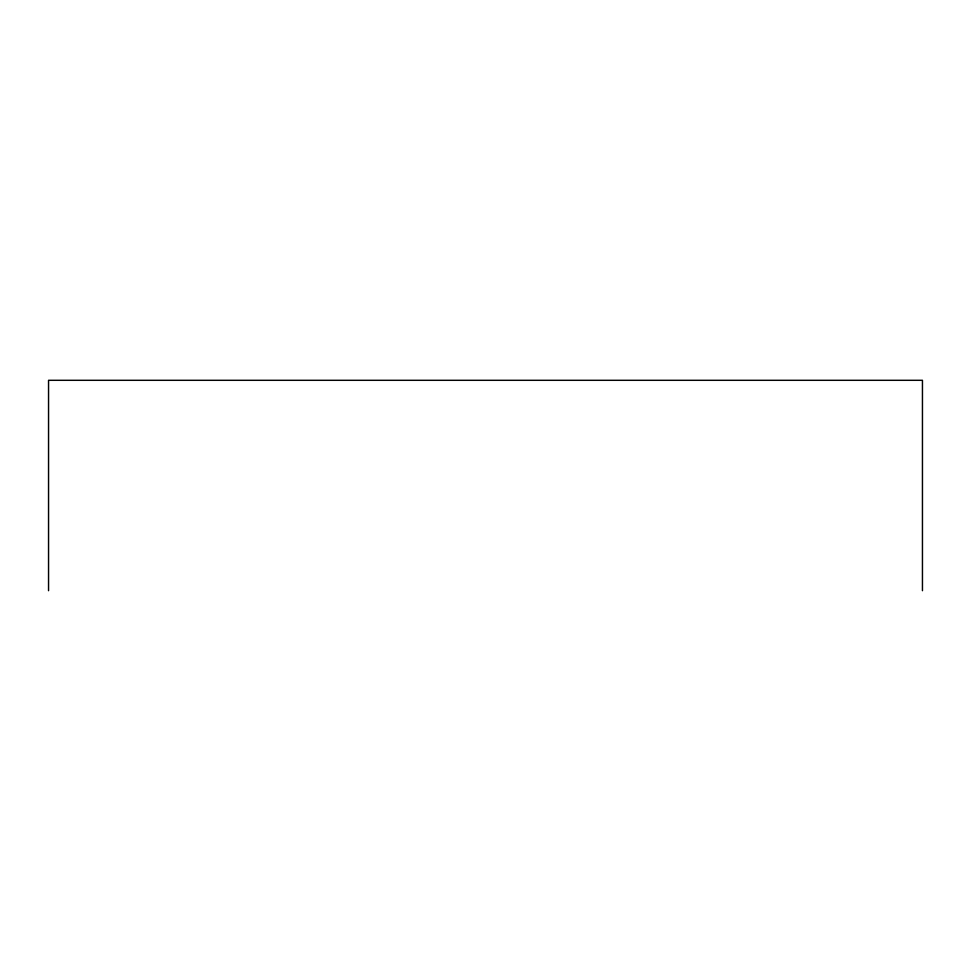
<?xml version="1.0" encoding="UTF-8"?>
<svg xmlns="http://www.w3.org/2000/svg" width="971" height="971" viewBox="0 0 971 971"><rect width="100%" height="100%" fill="white"/><g stroke="black" fill="none" stroke-linecap="round" stroke-linejoin="round"><path stroke-width="1.46" d="M922.45 590.696L922.45 380.304L48.55 380.304L48.55 590.696"/></g></svg>
